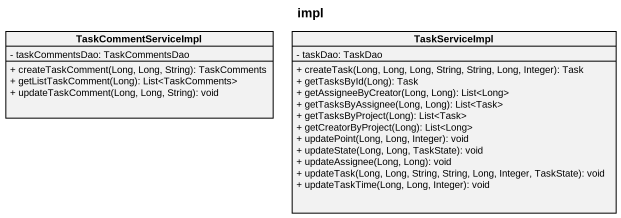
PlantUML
@startuml
title impl
hide circle
hide empty members
skinparam classAttributeIconSize 0
class TaskCommentServiceImpl {
  - taskCommentsDao: TaskCommentsDao
  + createTaskComment(Long, Long, String): TaskComments
  + getListTaskComment(Long): List<TaskComments>
  + updateTaskComment(Long, Long, String): void
}
class TaskServiceImpl {
  - taskDao: TaskDao
  + createTask(Long, Long, Long, String, String, Long, Integer): Task
  + getTasksById(Long): Task
  + getAssigneeByCreator(Long, Long): List<Long>
  + getTasksByAssignee(Long, Long): List<Task>
  + getTasksByProject(Long): List<Task>
  + getCreatorByProject(Long): List<Long>
  + updatePoint(Long, Long, Integer): void
  + updateState(Long, Long, TaskState): void
  + updateAssignee(Long, Long): void
  + updateTask(Long, Long, String, String, Long, Integer, TaskState): void
  + updateTaskTime(Long, Long, Integer): void
}
@enduml
